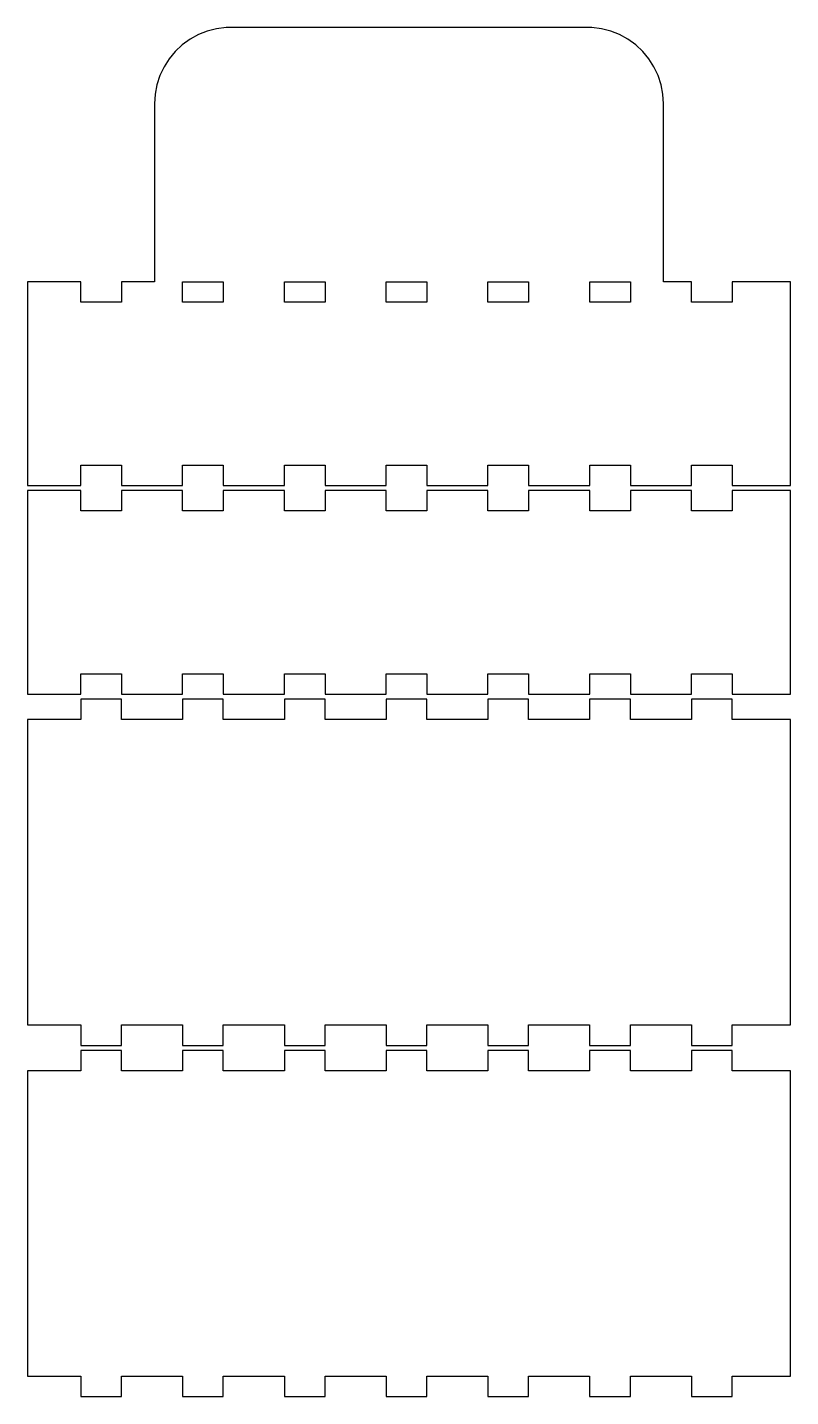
# Model space of a CAD drawing. Header units: metres. Extents: x 0 to 150, y -179 to 90.
import ezdxf

# ---------------------------------------------------------------- set-up
doc = ezdxf.new("R2010")
doc.units = ezdxf.units.M

msp = doc.modelspace()

# ---------------------------------------------------------------- linework, layer by layer
for p, q in [((35.3647, 89.2658), (33.6133, 88.5724)), ((37.1893, 89.7343), (35.3647, 89.2658)), ((39.0581, 89.9704), (37.1893, 89.7343)), ((40, 89.9704), (39.0581, 89.9704)), ((110, 90), (40, 90)), ((40, 90), (40, 89.9704)), ((110, 89.9704), (110, 90)), ((110.942, 89.9704), (110, 89.9704)), ((112.811, 89.7343), (110.942, 89.9704)), ((114.635, 89.2658), (112.811, 89.7343)), ((116.387, 88.5724), (114.635, 89.2658)), ((30.4386, 86.5577), (29.0655, 85.2682)), ((31.9626, 87.6649), (30.4386, 86.5577)), ((33.6133, 88.5724), (31.9626, 87.6649)), ((118.037, 87.6649), (116.387, 88.5724)), ((119.561, 86.5577), (118.037, 87.6649)), ((120.935, 85.2682), (119.561, 86.5577)), ((27.8647, 83.8168), (26.8554, 82.2263)), ((29.0655, 85.2682), (27.8647, 83.8168)), ((122.135, 83.8168), (120.935, 85.2682)), ((123.145, 82.2263), (122.135, 83.8168)), ((26.8554, 82.2263), (26.0533, 80.5219)), ((123.947, 80.5219), (123.145, 82.2263)), ((25.4713, 78.7303), (25.1183, 76.88)), ((26.0533, 80.5219), (25.4713, 78.7303)), ((124.529, 78.7303), (123.947, 80.5219)), ((124.882, 76.88), (124.529, 78.7303)), ((25.1183, 76.88), (25, 75)), ((125, 75), (124.882, 76.88)), ((25, 75), (25, 40)), ((125, 40), (125, 75)), ((10.51, 40), (0, 40)), ((0, 40), (0, 0)), ((10.51, 36.01), (10.51, 40)), ((25, 40), (18.5, 40)), ((18.5, 40), (18.5, 36.01)), ((30.51, 36.01), (30.51, 40.03)), ((30.51, 40.03), (38.5, 40.03)), ((38.5, 40.03), (38.5, 36.01)), ((50.51, 36.01), (50.51, 40.03)), ((50.51, 40.03), (58.5, 40.03)), ((58.5, 40.03), (58.5, 36.01)), ((70.51, 36.01), (70.51, 40.03)), ((70.51, 40.03), (78.5, 40.03)), ((78.5, 40.03), (78.5, 36.01)), ((90.51, 36.01), (90.51, 40.03)), ((90.51, 40.03), (98.5, 40.03)), ((98.5, 40.03), (98.5, 36.01)), ((110.51, 36.01), (110.51, 40.03)), ((110.51, 40.03), (118.5, 40.03)), ((118.5, 40.03), (118.5, 36.01)), ((130.51, 40), (125, 40)), ((130.51, 36.01), (130.51, 40)), ((150, 40), (138.5, 40)), ((138.5, 40), (138.5, 36.01)), ((150, 0), (150, 40)), ((18.5, 36.01), (10.51, 36.01)), ((38.5, 36.01), (30.51, 36.01)), ((58.5, 36.01), (50.51, 36.01)), ((78.5, 36.01), (70.51, 36.01)), ((98.5, 36.01), (90.51, 36.01)), ((118.5, 36.01), (110.51, 36.01)), ((138.5, 36.01), (130.51, 36.01)), ((10.51, 4.00999), (18.5, 4.00999)), ((10.51, 0), (10.51, 4.00999)), ((18.5, 4.00999), (18.5, 0)), ((30.51, 0), (30.51, 4.00999)), ((30.51, 4.00999), (38.5, 4.00999)), ((38.5, 4.00999), (38.5, 0)), ((50.51, 0), (50.51, 4.00999)), ((50.51, 4.00999), (58.5, 4.00999)), ((58.5, 4.00999), (58.5, 0)), ((70.51, 0), (70.51, 4.00999)), ((70.51, 4.00999), (78.5, 4.00999)), ((78.5, 4.00999), (78.5, 0)), ((90.51, 0), (90.51, 4.00999)), ((90.51, 4.00999), (98.5, 4.00999)), ((98.5, 4.00999), (98.5, 0)), ((110.51, 0), (110.51, 4.00999)), ((110.51, 4.00999), (118.5, 4.00999)), ((118.5, 4.00999), (118.5, 0)), ((130.51, 0), (130.51, 4.00999)), ((130.51, 4.00999), (138.5, 4.00999)), ((138.5, 4.00999), (138.5, 0)), ((0, 0), (10.51, 0)), ((18.5, 0), (30.51, 0)), ((38.5, 0), (50.51, 0)), ((58.5, 0), (70.51, 0)), ((78.5, 0), (90.51, 0)), ((98.5, 0), (110.51, 0)), ((118.5, 0), (130.51, 0)), ((138.5, 0), (150, 0)), ((10.51, -1), (0, -1)), ((0, -1), (0, -41)), ((10.51, -4.99001), (10.51, -1)), ((30.51, -1), (18.5, -1)), ((18.5, -1), (18.5, -4.99001)), ((30.51, -4.99001), (30.51, -1)), ((50.51, -1), (38.5, -1)), ((38.5, -1), (38.5, -4.99001)), ((50.51, -4.99001), (50.51, -1)), ((70.51, -1), (58.5, -1)), ((58.5, -1), (58.5, -4.99001)), ((70.51, -4.99001), (70.51, -1)), ((90.51, -1), (78.5, -1)), ((78.5, -1), (78.5, -4.99001)), ((90.51, -4.99001), (90.51, -1)), ((110.51, -1), (98.5, -1)), ((98.5, -1), (98.5, -4.99001)), ((110.51, -4.99001), (110.51, -1)), ((130.51, -1), (118.5, -1)), ((118.5, -1), (118.5, -4.99001)), ((130.51, -4.99001), (130.51, -1)), ((150, -1), (138.5, -1)), ((138.5, -1), (138.5, -4.99001)), ((150, -41), (150, -1)), ((18.5, -4.99001), (10.51, -4.99001)), ((38.5, -4.99001), (30.51, -4.99001)), ((58.5, -4.99001), (50.51, -4.99001)), ((78.5, -4.99001), (70.51, -4.99001)), ((98.5, -4.99001), (90.51, -4.99001)), ((118.5, -4.99001), (110.51, -4.99001)), ((138.5, -4.99001), (130.51, -4.99001)), ((10.51, -36.99), (18.5, -36.99)), ((10.51, -41), (10.51, -36.99)), ((18.5, -36.99), (18.5, -41)), ((30.51, -41), (30.51, -36.99)), ((30.51, -36.99), (38.5, -36.99)), ((38.5, -36.99), (38.5, -41)), ((50.51, -41), (50.51, -36.99)), ((50.51, -36.99), (58.5, -36.99)), ((58.5, -36.99), (58.5, -41)), ((70.51, -41), (70.51, -36.99)), ((70.51, -36.99), (78.5, -36.99)), ((78.5, -36.99), (78.5, -41)), ((90.51, -41), (90.51, -36.99)), ((90.51, -36.99), (98.5, -36.99)), ((98.5, -36.99), (98.5, -41)), ((110.51, -41), (110.51, -36.99)), ((110.51, -36.99), (118.5, -36.99)), ((118.5, -36.99), (118.5, -41)), ((130.51, -41), (130.51, -36.99)), ((130.51, -36.99), (138.5, -36.99)), ((138.5, -36.99), (138.5, -41)), ((0, -41), (10.51, -41)), ((18.51, -42), (10.5, -42)), ((10.5, -42), (10.5, -46)), ((18.5, -41), (30.51, -41)), ((18.51, -46), (18.51, -42)), ((38.51, -42), (30.5, -42)), ((30.5, -42), (30.5, -46)), ((38.5, -41), (50.51, -41)), ((38.51, -46), (38.51, -42)), ((58.51, -42), (50.5, -42)), ((50.5, -42), (50.5, -46)), ((58.5, -41), (70.51, -41)), ((58.51, -46), (58.51, -42)), ((78.51, -42), (70.5, -42)), ((70.5, -42), (70.5, -46)), ((78.5, -41), (90.51, -41)), ((78.51, -46), (78.51, -42)), ((98.51, -42), (90.5, -42)), ((90.5, -42), (90.5, -46)), ((98.5, -41), (110.51, -41)), ((98.51, -46), (98.51, -42)), ((118.51, -42), (110.5, -42)), ((110.5, -42), (110.5, -46)), ((118.5, -41), (130.51, -41)), ((118.51, -46), (118.51, -42)), ((138.51, -42), (130.5, -42)), ((130.5, -42), (130.5, -46)), ((138.5, -41), (150, -41)), ((138.51, -46), (138.51, -42)), ((10.5, -46), (0, -46)), ((0, -46), (0, -106)), ((30.5, -46), (18.51, -46)), ((50.5, -46), (38.51, -46)), ((70.5, -46), (58.51, -46)), ((90.5, -46), (78.51, -46)), ((110.5, -46), (98.51, -46)), ((130.5, -46), (118.51, -46)), ((150, -46), (138.51, -46)), ((150, -106), (150, -46)), ((0, -106), (10.5, -106)), ((10.5, -106), (10.5, -110.02)), ((18.51, -106), (30.5, -106)), ((18.51, -110.02), (18.51, -106)), ((30.5, -106), (30.5, -110.02)), ((38.51, -110.02), (38.51, -106)), ((38.51, -106), (50.5, -106)), ((50.5, -106), (50.5, -110.02)), ((58.51, -110.02), (58.51, -106)), ((58.51, -106), (70.5, -106)), ((70.5, -106), (70.5, -110.02)), ((78.51, -110.02), (78.51, -106)), ((78.51, -106), (90.5, -106)), ((90.5, -106), (90.5, -110.02)), ((98.51, -110.02), (98.51, -106)), ((98.51, -106), (110.5, -106)), ((110.5, -106), (110.5, -110.02)), ((118.51, -110.02), (118.51, -106)), ((118.51, -106), (130.5, -106)), ((130.5, -106), (130.5, -110.02)), ((138.51, -110.02), (138.51, -106)), ((138.51, -106), (150, -106)), ((10.5, -110.02), (18.51, -110.02)), ((30.5, -110.02), (38.51, -110.02)), ((50.5, -110.02), (58.51, -110.02)), ((70.5, -110.02), (78.51, -110.02)), ((90.5, -110.02), (98.51, -110.02)), ((110.5, -110.02), (118.51, -110.02)), ((130.5, -110.02), (138.51, -110.02)), ((18.51, -111), (10.5, -111)), ((10.5, -111), (10.5, -115)), ((18.51, -115), (18.51, -111)), ((38.51, -111), (30.5, -111)), ((30.5, -111), (30.5, -115)), ((38.51, -115), (38.51, -111)), ((58.51, -111), (50.5, -111)), ((50.5, -111), (50.5, -115)), ((58.51, -115), (58.51, -111)), ((78.51, -111), (70.5, -111)), ((70.5, -111), (70.5, -115)), ((78.51, -115), (78.51, -111)), ((98.51, -111), (90.5, -111)), ((90.5, -111), (90.5, -115)), ((98.51, -115), (98.51, -111)), ((118.51, -111), (110.5, -111)), ((110.5, -111), (110.5, -115)), ((118.51, -115), (118.51, -111)), ((138.51, -111), (130.5, -111)), ((130.5, -111), (130.5, -115)), ((138.51, -115), (138.51, -111)), ((10.5, -115), (0, -115)), ((0, -115), (0, -175)), ((30.5, -115), (18.51, -115)), ((50.5, -115), (38.51, -115)), ((70.5, -115), (58.51, -115)), ((90.5, -115), (78.51, -115)), ((110.5, -115), (98.51, -115)), ((130.5, -115), (118.51, -115)), ((150, -115), (138.51, -115)), ((150, -175), (150, -115)), ((0, -175), (10.5, -175)), ((10.5, -175), (10.5, -179.02)), ((18.51, -175), (30.5, -175)), ((18.51, -179.02), (18.51, -175)), ((30.5, -175), (30.5, -179.02)), ((38.51, -179.02), (38.51, -175)), ((38.51, -175), (50.5, -175)), ((50.5, -175), (50.5, -179.02)), ((58.51, -179.02), (58.51, -175)), ((58.51, -175), (70.5, -175)), ((70.5, -175), (70.5, -179.02)), ((78.51, -179.02), (78.51, -175)), ((78.51, -175), (90.5, -175)), ((90.5, -175), (90.5, -179.02)), ((98.51, -179.02), (98.51, -175)), ((98.51, -175), (110.5, -175)), ((110.5, -175), (110.5, -179.02)), ((118.51, -179.02), (118.51, -175)), ((118.51, -175), (130.5, -175)), ((130.5, -175), (130.5, -179.02)), ((138.51, -179.02), (138.51, -175)), ((138.51, -175), (150, -175)), ((10.5, -179.02), (18.51, -179.02)), ((30.5, -179.02), (38.51, -179.02)), ((50.5, -179.02), (58.51, -179.02)), ((70.5, -179.02), (78.51, -179.02)), ((90.5, -179.02), (98.51, -179.02)), ((110.5, -179.02), (118.51, -179.02)), ((130.5, -179.02), (138.51, -179.02))]:
    msp.add_line(p, q)

doc.saveas('drawing.dxf')
